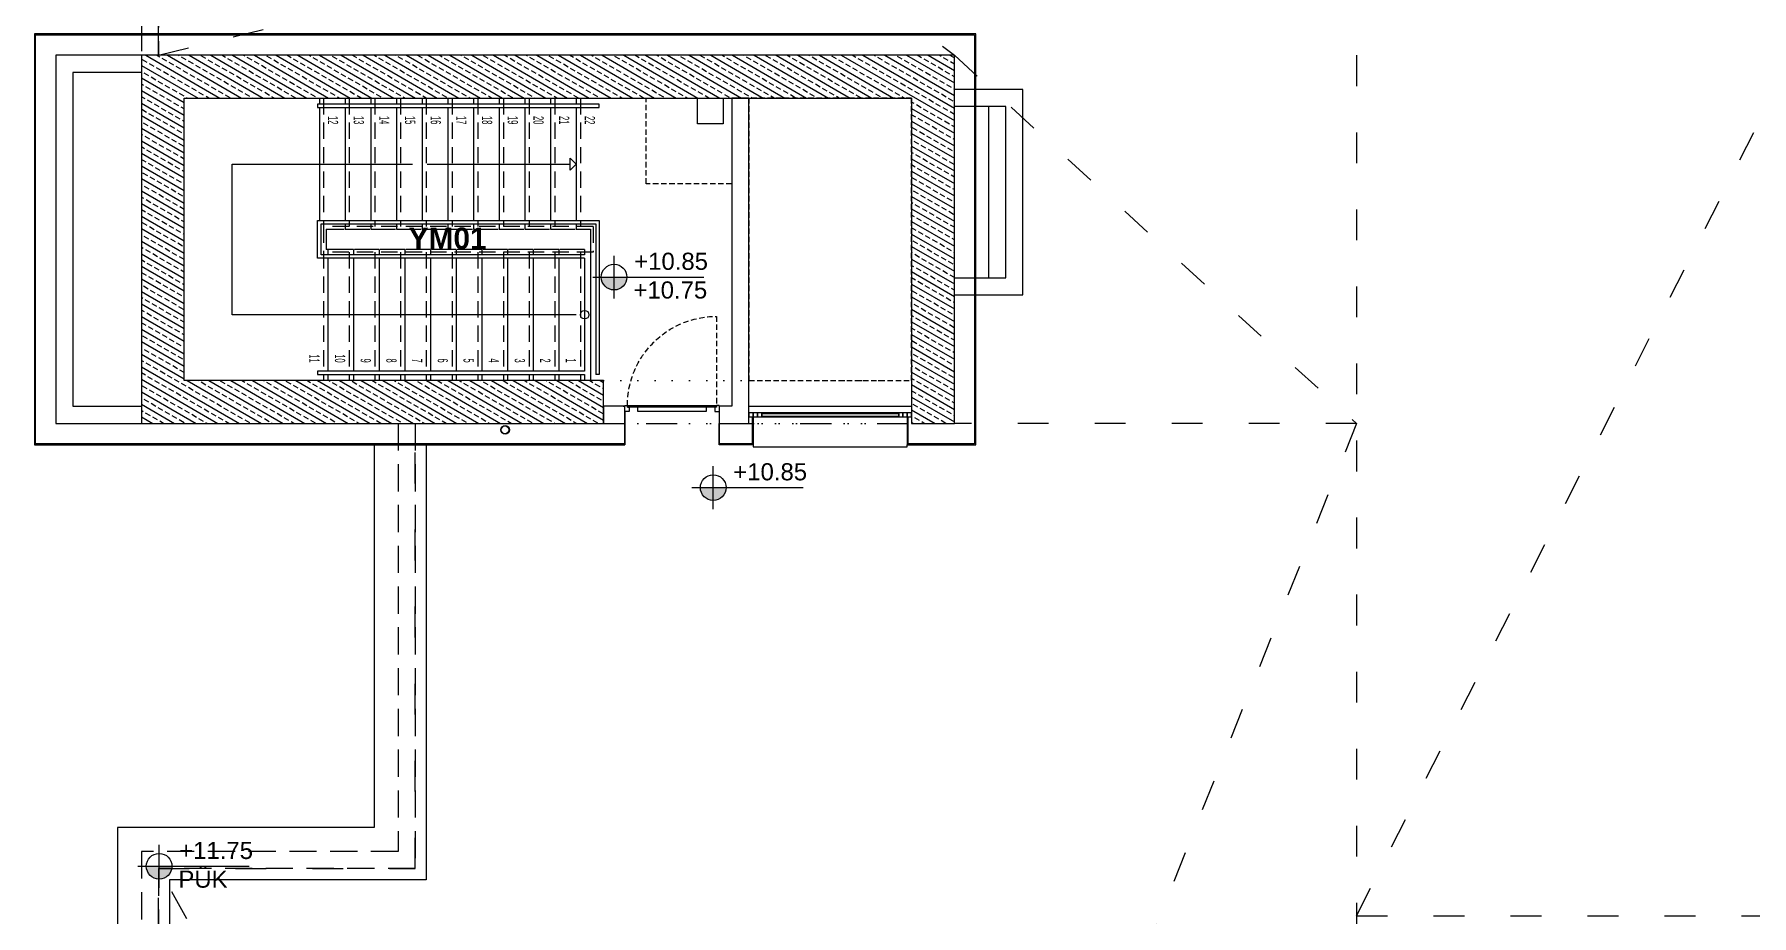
# Model space of a CAD drawing. Header units: centimetres. Extents: x 405564 to 502064, y 46284 to 60634.
# Drawn here: x 410525 to 412531, y 54458 to 55487 of the extents above; entities that cross this region are included whole.
import ezdxf
from ezdxf.enums import TextEntityAlignment as Align

# ---------------------------------------------------------------- set-up
doc = ezdxf.new("R2010")
doc.units = ezdxf.units.CM
for name, pattern in [('ACAD_ISO03W100', [30, 12, -18]), ('ACAD_ISO07W100', [3, 0, -3]), ('DASHED', [19.05, 12.7, -6.35]), ('DASHED2', [9.525, 6.35, -3.175]), ('DOT', [0.25, 0, -0.25]), ('HIDDEN', [9.525, 6.35, -3.175])]:
    doc.linetypes.add(name, pattern=pattern)
doc.layers.get('0').update_dxf_attribs({"color": 8, "lineweight": 9})
doc.layers.add('0-KRCN-MİMARİ-220526', color=8, linetype='Continuous', lineweight=9)
for name, color, linetype in [('AS_DOS_SAFT', 8, 'Continuous'), ('AS_DOS_TERAS_UST', 8, 'ACAD_ISO07W100'), ('AS_DUV_CIMENTO ESASLI PANEL CEPHE KAPLAMASI', 8, 'Continuous'), ('AS_DUV_GAZBETON', 8, 'Continuous'), ('AS_GOR', 8, 'Continuous'), ('AS_KAPI_POZ', 8, 'Continuous'), ('AS_KAPI_SAC', 8, 'Continuous'), ('AS_MER', 8, 'Continuous'), ('AS_MER YON', 8, 'Continuous'), ('AS_MER_HIDDEN', 8, 'HIDDEN'), ('AS_MER_KORK', 8, 'Continuous'), ('AS_SMB_KOT', 8, 'Continuous'), ('AS_TA_BETONARME', 5, 'Continuous'), ('AS_TA_HIDDEN', 8, 'HIDDEN'), ('AS_TA_TARAMA', 8, 'Continuous'), ('AS_TES_SUZGEC', 171, 'Continuous'), ('AS_YAZI', 8, 'Continuous'), ('AS_YAZI_EGIM', 8, 'Continuous')]:
    doc.layers.add(name, color=color, linetype=linetype)
doc.styles.add('_yazı-50', font='arial.ttf')
doc.styles.add('ACILIM', font='arial.ttf', dxfattribs={"width": 0.5})
doc.styles.add('Kalin02', font='arialbd.ttf')
doc.styles.add('OLCU', font='romanstw.shx', dxfattribs={"width": 0.6})

# ---------------------------------------------------------------- blocks, each defined once
blk = doc.blocks.new('kot01')
at = {"layer": 'AS_SMB_KOT'}
h = blk.add_hatch(color=8, dxfattribs=at)
edge = h.paths.add_edge_path()
edge.add_arc((0, 0), 0.3, 180, 360)
edge.add_line((0.3, 0), (-0.3, 0))
for p, q in [((0, -0.5), (0, 0.5)), ((-0.5, 0), (2.1, 0))]:
    blk.add_line(p, q, dxfattribs=at)
blk.add_circle((0, 0), 0.3, dxfattribs=at)
at = {"layer": 'AS_SMB_KOT', "style": '_yazı-50'}
for tag, p in [('INCE', (0.434, 0.1)), ('KABA', (0.434, -0.5))]:
    blk.add_attdef(tag, p, '', height=0.4, dxfattribs=at)
blk = doc.blocks.new('*U50')
at = {"color": 0, "linetype": 'HIDDEN', "lineweight": -2}
blk.add_line((3, 105), (3, 1), dxfattribs=at)
at = {"color": 0, "lineweight": -2}
for points in [[(-2, 0), (0, 0), (0, 1), (3, 1), (3, -1), (5, -1), (5, -6), (0, -6), (0, -45)], [(112, 0), (110, 0), (110, 1), (107, 1), (107, -1), (105, -1), (105, -6), (110, -6), (110, -45)], [(15, -1), (15, -6), (95, -6), (95, -1)]]:
    blk.add_lwpolyline(points, dxfattribs=at)
blk.add_lwpolyline([(0, 1), (0, 0)])
blk.add_lwpolyline([(3, 1), (3, -1), (107, -1), (107, 1)], close=True, dxfattribs=at)
at = {"color": 0, "linetype": 'HIDDEN', "lineweight": -2}
blk.add_arc((3, 1), 104, 360, 90, dxfattribs=at)
at = {"color": 3, "style": 'OLCU', "width": 0.5, "flags": 1}
for tag, p in [('K-DIVISYON', (-80, -85)), ('K-PBAR', (105, -85)), ('K-KAPITIP', (-80, -335))]:
    blk.add_attdef(tag, p, '', height=17.5, dxfattribs=at)
at = {"color": 5, "true_color": 0x0505ff, "style": 'OLCU', "width": 0.5, "flags": 1}
for tag, p in [('K-NEREDEN-NO', (-80, -110)), ('K-NEREYE-NO', (-80, -185)), ('K-DUVARTIP', (-80, -285)), ('K-ACILISYON', (-80, -310))]:
    blk.add_attdef(tag, p, '', height=17.5, dxfattribs=at)
at = {"color": 1, "true_color": 0xfa0000, "style": 'OLCU', "width": 0.5, "flags": 1}
for tag, p in [('K-IZLENEBILIRLIK', (105, -110)), ('K-TEKMELIK', (105, -135)), ('K-KONTROLTIPNEREDEN', (-80, -160)), ('K-BAND', (105, -160)), ('K-MENFEZ', (105, -210)), ('K-KONTROLTIPNEREYE', (-80, -235)), ('K-PENCERE', (105, -235)), ('K-KILITTIP', (-80, -260)), ('K-NOT-AS-MIMARI1', (105, -285)), ('K-NOT-ELEKTRIK', (105, -335)), ('K-NOT-YANGIN', (105, -360)), ('K-ACMAKAPAMASISTEMI', (-80, -385)), ('K-NOT-ISLETME', (105, -385)), ('K-YANGIN', (-80, -435))]:
    blk.add_attdef(tag, p, '', height=17.5, dxfattribs=at)
at = {"color": 220, "true_color": 0xf113d4, "style": 'OLCU', "width": 0.5, "flags": 1}
for tag, p in [('K-NEREDEN-AD', (-80, -135)), ('K-NEREYE-AD', (-80, -210))]:
    blk.add_attdef(tag, p, '', height=17.5, dxfattribs=at)
at = {"color": 0, "style": 'OLCU', "width": 0.5, "flags": 1}
for tag, p in [('K-TAMACILIRLIK', (105, -185)), ('K-NOT-AS-MIMARI2', (105, -310)), ('K-KASATIP', (-80, -360)), ('K-KURSUN', (-80, -410))]:
    blk.add_attdef(tag, p, '', height=17.5, dxfattribs=at)
at = {"color": 252, "style": 'OLCU', "width": 0.5, "flags": 1}
for tag, p in [('K-REZ1', (105, -435)), ('K-REZ2', (105, -460)), ('K-REZ3', (105, -485)), ('K-REZ4', (105, -510)), ('K-REZ5', (105, -535))]:
    blk.add_attdef(tag, p, '', height=17.5, dxfattribs=at)
at = {"layer": 'AS_KAPI_POZ', "style": 'OLCU', "width": 0.45}
for tag, p in [('POZ+GEN', (55, 16.5)), ('YUK', (55, -21.5))]:
    blk.add_attdef(tag, text='', height=20, dxfattribs=at).set_placement(p, align=Align.MIDDLE_CENTER)
at = {"layer": 'AS_KAPI_POZ', "style": 'OLCU', "width": 0.5}
blk.add_attdef('K-NO', text='', height=8, rotation=90, dxfattribs=at).set_placement((6, 3), align=Align.TOP_LEFT)
at = {"layer": 'AS_KAPI_POZ', "color": 251, "style": 'OLCU', "width": 0.45}
blk.add_attdef('K-DUVAR(CM)', text='', height=6, dxfattribs=at).set_placement((-5, -5), align=Align.MIDDLE_RIGHT)
blk = doc.blocks.new('catı yagmur inis tip')
at = {"linetype": 'ByBlock'}
for radius in [5, 4.5]:
    blk.add_circle((0, 0), radius, dxfattribs=at)
blk = doc.blocks.new('menfez 190x110')
for p, q in [((15, 1.5), (175, 1.5)), ((15, -1.5), (175, -1.5))]:
    blk.add_line(p, q)
for points in [[(0, 10), (190, 10)], [(5, -35), (5, -37.5), (185, -37.5), (185, -35)]]:
    blk.add_lwpolyline(points)
for points in [[(5, -2.5), (5, 2.5), (0, 2.5), (0, -2.5)], [(10, -2.5), (10, 2.5), (5, 2.5), (5, -2.5)], [(15, -2.5), (15, 2.5), (10, 2.5), (10, -2.5)], [(175, -2.5), (175, 2.5), (15, 2.5), (15, -2.5)], [(180, -2.5), (180, 2.5), (175, 2.5), (175, -2.5)], [(185, -2.5), (185, 2.5), (180, 2.5), (180, -2.5)], [(190, -2.5), (190, 2.5), (185, 2.5), (185, -2.5)]]:
    blk.add_lwpolyline(points, close=True)
blk = doc.blocks.new('A$C6A10209E')
at = {"layer": 'AS_TA_TARAMA'}
h = blk.add_hatch(dxfattribs=at)
h.set_pattern_fill('ANSI33', color=256, scale=2, angle=105)
h.set_pattern_definition([(150, (5135.68, -3851.454), (-6.35, -10.99852), []), (150, (5133.355, -3842.78), (-6.35, -10.99852), [6.35, -3.175])])
h.paths.add_polyline_path([(6035.7, -5291.5), (6035.7, -5171.5), (5085.7, -5171.5), (5085.7, -5601.5), (5625.7, -5601.5), (5625.7, -5551.5), (5135.7, -5551.5), (5135.7, -5221.5), (5985.7, -5221.5), (5985.7, -5601.5), (6035.7, -5601.5), (6035.7, -5531.5)])
at = {"layer": 'AS_DOS_SAFT', "linetype": 'DASHED2'}
for points in [[(5675.6, -5221.5), (5775.6, -5221.5), (5775.6, -5321.5), (5675.6, -5321.5)], [(5985.7, -5551.5), (5985.7, -5221.5), (5795.7, -5221.5), (5795.7, -5551.5)], [(6075.7, -5431.5), (6095.7, -5431.5), (6095.7, -5231.5), (6075.7, -5231.5)]]:
    blk.add_lwpolyline(points, close=True, dxfattribs=at)
at = {"layer": 'AS_DOS_SAFT'}
blk.add_lwpolyline([(5765.6, -5221.5), (5765.6, -5251.5), (5735.6, -5251.5), (5735.6, -5221.5)], close=True, dxfattribs=at)
at = {"layer": 'AS_DOS_TERAS_UST', "linetype": 'DOT', "ltscale": 80}
for p, q in [((5625.7, -5551.5), (5985.7, -5551.5)), ((5625.7, -5551.5), (5985.7, -5551.5)), ((5625.7, -5601.5), (5985.7, -5601.5)), ((5625.7, -5601.5), (5700.7, -5601.5)), ((5750.7, -5601.5), (5985.7, -5601.5))]:
    blk.add_line(p, q, dxfattribs=at)
at = {"layer": 'AS_DUV_CIMENTO ESASLI PANEL CEPHE KAPLAMASI'}
for points in [[(5980.7, -5594), (5980.7, -5626.5), (6060.7, -5626.5), (6060.7, -5146.5), (4960.7, -5146.5), (4960.7, -5626.5), (5650.7, -5626.5)], [(5650.7, -5625.2), (4961.9, -5625.2), (4961.9, -5147.7), (6059.4, -5147.7), (6059.4, -5625.2), (5981.9, -5625.2), (5981.9, -5594)], [(5799.4, -5594), (5799.4, -5625.2), (5760.7, -5625.2)], [(5800.7, -5594), (5800.7, -5626.5), (5760.7, -5626.5)], [(5650.7, -5626.5), (5650.7, -5601.5)], [(5760.7, -5626.5), (5760.7, -5601.5)]]:
    blk.add_lwpolyline(points, dxfattribs=at)
at = {"layer": 'AS_DUV_GAZBETON'}
for points in [[(5085.7, -5171.5), (4985.7, -5171.5), (4985.7, -5601.5), (5085.7, -5601.5)], [(5085.7, -5191.5), (5005.7, -5191.5), (5005.7, -5581.5), (5085.7, -5581.5)], [(5760.7, -5601.5), (5795.7, -5601.5), (5795.7, -5221.5), (5775.7, -5221.5), (5775.7, -5581.5), (5760.7, -5581.5), (5760.7, -5601.5)]]:
    blk.add_lwpolyline(points, dxfattribs=at)
blk.add_lwpolyline([(5625.7, -5581.5), (5625.7, -5601.5), (5650.7, -5601.5), (5650.7, -5581.5)], close=True, dxfattribs=at)
at = {"layer": 'AS_GOR'}
for points in [[(6035.7, -5451.5), (6115.7, -5451.5), (6115.7, -5211.5), (6035.7, -5211.5)], [(6035.7, -5431.5), (6095.7, -5431.5), (6095.7, -5231.5), (6035.7, -5231.5)], [(6075.7, -5231.5), (6075.7, -5431.5)], [(5357.7, -5626.5), (5357.7, -6073.5), (5057.7, -6073.5), (5057.7, -8829.5), (5163.7, -8829.5), (5163.7, -8579.5), (13157.7, -8579.5)], [(5418.7, -5626.5), (5418.7, -6134.5), (5118.7, -6134.5), (5118.7, -8518.5), (13157.7, -8518.5)]]:
    blk.add_lwpolyline(points, dxfattribs=at)
at = {"layer": 'AS_MER'}
for p, q in [((5293.7, -5221.5), (5293.7, -5228.5)), ((5293.7, -5232.5), (5293.7, -5364.5)), ((5323.7, -5221.5), (5323.7, -5228.5)), ((5323.7, -5232.5), (5323.7, -5364.5)), ((5353.7, -5221.5), (5353.7, -5228.5)), ((5353.7, -5232.5), (5353.7, -5364.5)), ((5383.7, -5221.5), (5383.7, -5228.5)), ((5383.7, -5232.5), (5383.7, -5364.5)), ((5413.7, -5221.5), (5413.7, -5228.5)), ((5413.7, -5232.5), (5413.7, -5364.5)), ((5443.7, -5221.5), (5443.7, -5228.5)), ((5443.7, -5232.5), (5443.7, -5364.5)), ((5473.7, -5221.5), (5473.7, -5228.5)), ((5473.7, -5232.5), (5473.7, -5364.5)), ((5503.7, -5221.5), (5503.7, -5228.5)), ((5503.7, -5232.5), (5503.7, -5364.5)), ((5533.7, -5221.5), (5533.7, -5228.5)), ((5533.7, -5232.5), (5533.7, -5364.5)), ((5563.7, -5221.5), (5563.7, -5228.5)), ((5563.7, -5232.5), (5563.7, -5364.5)), ((5593.7, -5221.5), (5593.7, -5228.5)), ((5593.7, -5232.5), (5593.7, -5364.5)), ((5301.7, -5374.5), (5301.7, -5398.5)), ((5323.7, -5368.5), (5323.7, -5374.5)), ((5353.7, -5368.5), (5353.7, -5374.5)), ((5383.7, -5368.5), (5383.7, -5374.5)), ((5413.7, -5368.5), (5413.7, -5374.5)), ((5443.7, -5368.5), (5443.7, -5374.5)), ((5473.7, -5368.5), (5473.7, -5374.5)), ((5503.7, -5368.5), (5503.7, -5374.5)), ((5533.7, -5368.5), (5533.7, -5374.5)), ((5563.7, -5368.5), (5563.7, -5374.5)), ((5593.7, -5368.5), (5593.7, -5374.5)), ((5610.7, -5374.5), (5610.7, -5551.5)), ((5303.7, -5398.5), (5303.7, -5404.5)), ((5303.7, -5408.5), (5303.7, -5540.5)), ((5333.7, -5398.5), (5333.7, -5404.5)), ((5333.7, -5408.5), (5333.7, -5540.5)), ((5363.7, -5398.5), (5363.7, -5404.5)), ((5363.7, -5408.5), (5363.7, -5540.5)), ((5393.7, -5398.5), (5393.7, -5404.5)), ((5393.7, -5408.5), (5393.7, -5540.5)), ((5423.7, -5398.5), (5423.7, -5404.5)), ((5423.7, -5408.5), (5423.7, -5540.5)), ((5453.7, -5398.5), (5453.7, -5404.5)), ((5453.7, -5408.5), (5453.7, -5540.5)), ((5483.7, -5398.5), (5483.7, -5404.5)), ((5483.7, -5408.5), (5483.7, -5540.5)), ((5513.7, -5398.5), (5513.7, -5404.5)), ((5513.7, -5408.5), (5513.7, -5540.5)), ((5543.7, -5398.5), (5543.7, -5404.5)), ((5543.7, -5408.5), (5543.7, -5540.5)), ((5573.7, -5398.5), (5573.7, -5404.5)), ((5573.7, -5408.5), (5573.7, -5540.5)), ((5603.7, -5398.5), (5603.7, -5404.5)), ((5603.7, -5408.5), (5603.7, -5540.5)), ((5303.7, -5544.5), (5303.7, -5551.5)), ((5333.7, -5544.5), (5333.7, -5551.5)), ((5363.7, -5544.5), (5363.7, -5551.5)), ((5393.7, -5544.5), (5393.7, -5551.5)), ((5423.7, -5544.5), (5423.7, -5551.5)), ((5453.7, -5544.5), (5453.7, -5551.5)), ((5483.7, -5544.5), (5483.7, -5551.5)), ((5513.7, -5544.5), (5513.7, -5551.5)), ((5543.7, -5544.5), (5543.7, -5551.5)), ((5573.7, -5544.5), (5573.7, -5551.5)), ((5603.7, -5544.5), (5603.7, -5551.5))]:
    blk.add_line(p, q, dxfattribs=at)
for points in [[(5301.7, -5374.5), (5322.7, -5374.5)], [(5323.7, -5374.5), (5352.7, -5374.5)], [(5353.7, -5374.5), (5382.7, -5374.5)], [(5383.7, -5374.5), (5412.7, -5374.5)], [(5413.7, -5374.5), (5442.7, -5374.5)], [(5443.7, -5374.5), (5472.7, -5374.5)], [(5473.7, -5374.5), (5502.7, -5374.5)], [(5503.7, -5374.5), (5532.7, -5374.5)], [(5533.7, -5374.5), (5562.7, -5374.5)], [(5563.7, -5374.5), (5592.7, -5374.5)], [(5593.7, -5374.5), (5610.7, -5374.5)], [(5333.7, -5398.5), (5301.7, -5398.5)], [(5363.7, -5398.5), (5334.7, -5398.5)], [(5393.7, -5398.5), (5364.7, -5398.5)], [(5423.7, -5398.5), (5394.7, -5398.5)], [(5453.7, -5398.5), (5424.7, -5398.5)], [(5483.7, -5398.5), (5454.7, -5398.5)], [(5513.7, -5398.5), (5484.7, -5398.5)], [(5543.7, -5398.5), (5514.7, -5398.5)], [(5573.7, -5398.5), (5544.7, -5398.5)], [(5603.7, -5398.5), (5574.7, -5398.5)]]:
    blk.add_lwpolyline(points, dxfattribs=at)
at = {"layer": 'AS_MER YON'}
blk.add_lwpolyline([(5586.7, -5291.5), (5586.7, -5291.5), (5593.7, -5298.5), (5586.7, -5305.5)], close=True, dxfattribs=at)
for points in [[(5593.7, -5474.5), (5191.7, -5474.5), (5191.7, -5298.5), (5402.5, -5298.5)], [(5419.5, -5298.5), (5586.7, -5298.5)]]:
    blk.add_lwpolyline(points, dxfattribs=at)
blk.add_circle((5603.7, -5474.5), 5, dxfattribs=at)
at = {"layer": 'AS_MER_HIDDEN', "linetype": 'DASHED', "ltscale": 1.5}
for p, q in [((5298.7, -5221.5), (5298.7, -5371.5)), ((5328.7, -5221.5), (5328.7, -5371.5)), ((5358.7, -5221.5), (5358.7, -5371.5)), ((5388.7, -5221.5), (5388.7, -5371.5)), ((5418.7, -5221.5), (5418.7, -5371.5)), ((5448.7, -5221.5), (5448.7, -5371.5)), ((5478.7, -5221.5), (5478.7, -5371.5)), ((5508.7, -5221.5), (5508.7, -5371.5)), ((5538.7, -5221.5), (5538.7, -5371.5)), ((5568.7, -5221.5), (5568.7, -5371.5)), ((5598.7, -5221.5), (5598.7, -5371.5)), ((5613.7, -5371.5), (5298.7, -5371.5)), ((5298.7, -5371.5), (5298.7, -5401.5)), ((5613.7, -5371.5), (5613.7, -5401.5)), ((5613.7, -5401.5), (5298.7, -5401.5)), ((5298.7, -5401.5), (5298.7, -5551.5)), ((5328.7, -5401.5), (5328.7, -5551.5)), ((5358.7, -5401.5), (5358.7, -5551.5)), ((5388.7, -5401.5), (5388.7, -5551.5)), ((5418.7, -5401.5), (5418.7, -5551.5)), ((5448.7, -5401.5), (5448.7, -5551.5)), ((5478.7, -5401.5), (5478.7, -5551.5)), ((5508.7, -5401.5), (5508.7, -5551.5)), ((5538.7, -5401.5), (5538.7, -5551.5)), ((5568.7, -5401.5), (5568.7, -5551.5)), ((5598.7, -5401.5), (5598.7, -5551.5))]:
    blk.add_line(p, q, dxfattribs=at)
at = {"layer": 'AS_MER_KORK'}
for p, q in [((5620.7, -5232.5), (5620.7, -5228.5)), ((5291.7, -5408.5), (5291.7, -5364.5)), ((5291.7, -5364.5), (5620.7, -5364.5)), ((5295.7, -5404.5), (5295.7, -5368.5)), ((5295.7, -5368.5), (5616.7, -5368.5)), ((5616.7, -5368.5), (5616.7, -5544.5)), ((5620.7, -5364.5), (5620.7, -5544.5)), ((5603.7, -5408.5), (5291.7, -5408.5)), ((5603.7, -5404.5), (5295.7, -5404.5)), ((5620.7, -5544.5), (5616.7, -5544.5))]:
    blk.add_line(p, q, dxfattribs=at)
for points in [[(5620.7, -5228.5), (5291.7, -5228.5), (5291.7, -5232.5)], [(5291.7, -5232.5), (5620.7, -5232.5)], [(5603.7, -5540.5), (5291.7, -5540.5), (5291.7, -5544.5)], [(5291.7, -5544.5), (5603.7, -5544.5)]]:
    blk.add_lwpolyline(points, dxfattribs=at)
at = {"layer": 'AS_TA_BETONARME'}
for points in [[(6035.7, -5291.5), (6035.7, -5171.5), (5085.7, -5171.5), (5085.7, -5601.5), (5625.7, -5601.5), (5625.7, -5551.5)], [(5625.7, -5551.5), (5135.7, -5551.5), (5135.7, -5221.5), (5985.7, -5221.5), (5985.7, -5601.5), (6035.7, -5601.5), (6035.7, -5291.5)]]:
    blk.add_lwpolyline(points, dxfattribs=at)
at = {"layer": 'AS_TA_HIDDEN', "linetype": 'HIDDEN', "ltscale": 5}
for p, q in [((5385.7, -5601.5), (5385.7, -6101.5)), ((5405.7, -5601.5), (5405.7, -6121.5)), ((5385.7, -6101.5), (5085.7, -6101.5)), ((5085.7, -6101.5), (5085.7, -8801.5)), ((5405.7, -6121.5), (5105.7, -6121.5)), ((5105.7, -6121.5), (5105.7, -8531.5))]:
    blk.add_line(p, q, dxfattribs=at)
for points in [[(13185.7, -3801.5), (5085.7, -3801.5), (5085.7, -5171.5)], [(13185.7, -3821.5), (5105.7, -3821.5), (5105.7, -5171.5)]]:
    blk.add_lwpolyline(points, dxfattribs=at)
at = {"layer": 'AS_YAZI_EGIM', "linetype": 'ACAD_ISO03W100', "ltscale": 3}
blk.add_lwpolyline([(5105.7, -3821.5), (13185.7, -3821.5), (13185.7, -8531.5), (5105.7, -8531.5), (5105.7, -6121.5), (5405.7, -6121.5), (5405.7, -5601.5), (6035.7, -5601.5), (6035.7, -5171.5), (5105.7, -5171.5)], close=True, dxfattribs=at)
for points in [[(6505.7, -3821.5), (6505.7, -8531.5)], [(6505.7, -6176.5), (7700.7, -3821.5)], [(5105.7, -5171.5), (5805.7, -4999), (6035.7, -5171.5), (6505.7, -5601.5)], [(6505.7, -5601.5), (5805.7, -7354), (6505.7, -8531.5)], [(6505.7, -5601.5), (6035.7, -5601.5)], [(5105.7, -8531.5), (5805.7, -7354), (5105.7, -6121.5)], [(6505.7, -6176.5), (13185.7, -6176.5)]]:
    blk.add_lwpolyline(points, dxfattribs=at)
at = {"layer": 'AS_KAPI_SAC', "xscale": -1}
blk.add_blockref('*U50', (5760.7, -5581.5), dxfattribs=at)
at = {"layer": 'AS_KAPI_SAC'}
blk.add_blockref('menfez 190x110', (5795.7, -5591.5), dxfattribs=at)
at = {"layer": 'AS_SMB_KOT'}
ref = blk.add_blockref('kot01', (5638.1, -5430.6), dxfattribs=dict(at, xscale=50, yscale=50, zscale=50))
ref.add_attrib('INCE', '+10.85', dxfattribs={"layer": '0', "color": 1, "height": 20, "style": '_yazı-50'}).set_placement((5661.6, -5428.1), align=Align.BOTTOM_LEFT)
ref.add_attrib('KABA', '+10.75', (5660.7, -5455.6), dxfattribs={"layer": '0', "height": 20, "style": '_yazı-50'})
ref = blk.add_blockref('kot01', (5753.9, -5676.5), dxfattribs=dict(at, xscale=50, yscale=50, zscale=50))
ref.add_attrib('INCE', '+10.85', dxfattribs={"layer": '0', "color": 1, "height": 20, "style": '_yazı-50'}).set_placement((5777.4, -5674), align=Align.BOTTOM_LEFT)
ref = blk.add_blockref('kot01', (5106.5, -6118.8), dxfattribs=dict(at, xscale=50, yscale=50, zscale=50))
ref.add_attrib('INCE', '+11.75', dxfattribs={"layer": '0', "color": 1, "height": 20, "style": '_yazı-50'}).set_placement((5129.9, -6116.3), align=Align.BOTTOM_LEFT)
ref.add_attrib('KABA', 'PÜK', (5129, -6143.8), dxfattribs={"layer": '0', "height": 20, "style": '_yazı-50'})
at = {"layer": 'AS_TES_SUZGEC'}
blk.add_blockref('catı yagmur inis tip', (5510.7, -5609), dxfattribs=at)
at = {"layer": 'AS_MER', "style": 'ACILIM', "width": 0.5}
for s, p in [('12', (5315.6, -5242.5)), ('13', (5345.8, -5242.5)), ('14', (5375.6, -5242.5)), ('15', (5405.8, -5242.5)), ('16', (5435.8, -5242.5)), ('17', (5465.6, -5242.5)), ('18', (5495.8, -5242.5)), ('19', (5525.8, -5242.5)), ('20', (5555.8, -5242.5)), ('21', (5585.8, -5242.5)), ('22', (5615.8, -5242.5))]:
    blk.add_text(s, height=12, rotation=270, dxfattribs=at).set_placement(p, align=Align.TOP_LEFT)
for s, p in [('11', (5278.3, -5530.5)), ('10', (5308.3, -5530.5)), ('9', (5338.3, -5530.5)), ('8', (5368.3, -5530.5)), ('7', (5398.3, -5530.5)), ('6', (5428.3, -5530.5)), ('5', (5458.5, -5530.5)), ('4', (5488.1, -5530.5)), ('3', (5518.3, -5530.5)), ('2', (5548.1, -5530.5)), ('1', (5578.1, -5530.5))]:
    blk.add_text(s, height=12, rotation=270, dxfattribs=at).set_placement(p, align=Align.BOTTOM_RIGHT)
at = {"layer": 'AS_YAZI', "insert": (5489.2, -5372.8), "char_height": 25, "attachment_point": 3, "style": 'Kalin02'}
blk.add_mtext_dynamic_manual_height_columns('YM01', width=517.065, gutter_width=375, heights=[194.6], dxfattribs=at)

msp = doc.modelspace()

# ---------------------------------------------------------------- block references
at = {"layer": '0-KRCN-MİMARİ-220526'}
msp.add_blockref('A$C6A10209E', (405564.1, 60634), dxfattribs=at)

doc.saveas('drawing.dxf')
